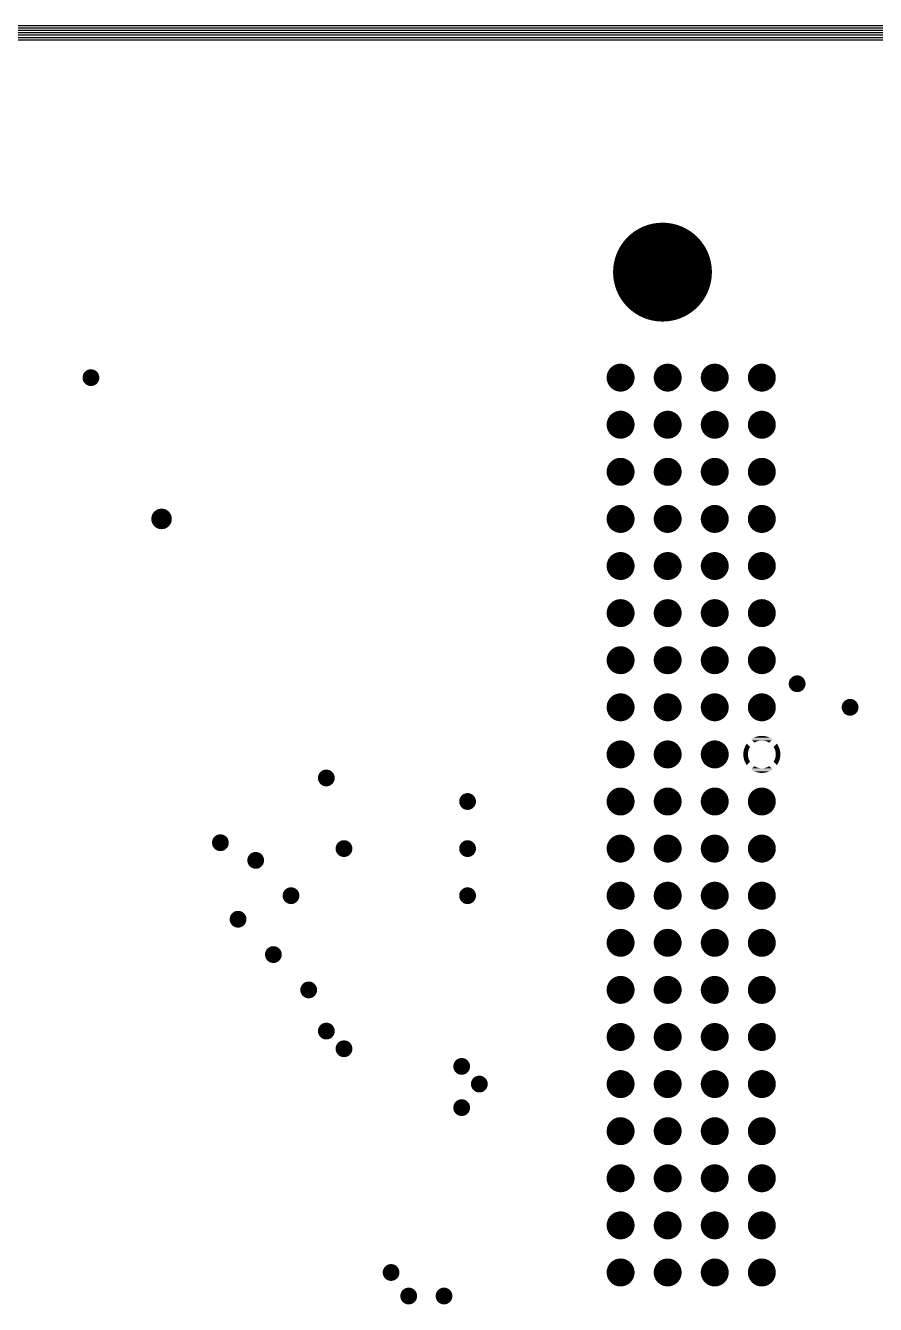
# Model space of a CAD drawing. Extents: x 295 to 953, y 10 to 290.
# Drawn here: x 624.2 to 670, y 149.9 to 218.9 of the extents above; entities that cross this region are included whole.
import ezdxf

# ---------------------------------------------------------------- set-up
doc = ezdxf.new("R2010")
doc.units = 0
doc.header["$LTSCALE"] = 5
doc.header["$MEASUREMENT"] = 0
doc.layers.get('0').update_dxf_attribs({"linetype": 'CONTINUOUS', "lineweight": 25})
doc.layers.add('DV-ABPB-A4_GND', color=1, linetype='CONTINUOUS')

msp = doc.modelspace()

# ---------------------------------------------------------------- linework, layer by layer
for points, const_width in [([(657.227, 205.563, 1), (659.894, 205.563, 1)], 2.667), ([(627.498, 199.873, 1), (627.951, 199.873, 1)], 0.453), ([(655.923, 199.873, 1), (656.677, 199.873, 1)], 0.754), ([(658.463, 199.873, 1), (659.217, 199.873, 1)], 0.754), ([(661.003, 199.873, 1), (661.757, 199.873, 1)], 0.754), ([(663.543, 199.873, 1), (664.297, 199.873, 1)], 0.754), ([(655.923, 197.333, 1), (656.677, 197.333, 1)], 0.754), ([(658.463, 197.333, 1), (659.217, 197.333, 1)], 0.754), ([(661.003, 197.333, 1), (661.757, 197.333, 1)], 0.754), ([(663.543, 197.333, 1), (664.297, 197.333, 1)], 0.754), ([(655.923, 194.793, 1), (656.677, 194.793, 1)], 0.754), ([(658.463, 194.793, 1), (659.217, 194.793, 1)], 0.754), ([(661.003, 194.793, 1), (661.757, 194.793, 1)], 0.754), ([(663.543, 194.793, 1), (664.297, 194.793, 1)], 0.754), ([(631.258, 192.253, 1), (631.812, 192.253, 1)], 0.554), ([(655.923, 192.253, 1), (656.677, 192.253, 1)], 0.754), ([(658.463, 192.253, 1), (659.217, 192.253, 1)], 0.754), ([(661.003, 192.253, 1), (661.757, 192.253, 1)], 0.754), ([(663.543, 192.253, 1), (664.297, 192.253, 1)], 0.754), ([(655.923, 189.713, 1), (656.677, 189.713, 1)], 0.754), ([(658.463, 189.713, 1), (659.217, 189.713, 1)], 0.754), ([(661.003, 189.713, 1), (661.757, 189.713, 1)], 0.754), ([(663.543, 189.713, 1), (664.297, 189.713, 1)], 0.754), ([(655.923, 187.173, 1), (656.677, 187.173, 1)], 0.754), ([(658.463, 187.173, 1), (659.217, 187.173, 1)], 0.754), ([(661.003, 187.173, 1), (661.757, 187.173, 1)], 0.754), ([(663.543, 187.173, 1), (664.297, 187.173, 1)], 0.754), ([(655.923, 184.633, 1), (656.677, 184.633, 1)], 0.754), ([(658.463, 184.633, 1), (659.217, 184.633, 1)], 0.754), ([(661.003, 184.633, 1), (661.757, 184.633, 1)], 0.754), ([(663.543, 184.633, 1), (664.297, 184.633, 1)], 0.754), ([(665.598, 183.363, 1), (666.051, 183.363, 1)], 0.453), ([(655.923, 182.093, 1), (656.677, 182.093, 1)], 0.754), ([(658.463, 182.093, 1), (659.217, 182.093, 1)], 0.754), ([(661.003, 182.093, 1), (661.757, 182.093, 1)], 0.754), ([(663.543, 182.093, 1), (664.297, 182.093, 1)], 0.754), ([(668.456, 182.093, 1), (668.909, 182.093, 1)], 0.453), ([(655.923, 179.553, 1), (656.677, 179.553, 1)], 0.754), ([(658.463, 179.553, 1), (659.217, 179.553, 1)], 0.754), ([(661.003, 179.553, 1), (661.757, 179.553, 1)], 0.754), ([(640.198, 178.283, 1), (640.651, 178.283, 1)], 0.453), ([(647.818, 177.013, 1), (648.271, 177.013, 1)], 0.453), ([(655.923, 177.013, 1), (656.677, 177.013, 1)], 0.754), ([(658.463, 177.013, 1), (659.217, 177.013, 1)], 0.754), ([(661.003, 177.013, 1), (661.757, 177.013, 1)], 0.754), ([(663.543, 177.013, 1), (664.297, 177.013, 1)], 0.754), ([(634.483, 174.791, 1), (634.936, 174.791, 1)], 0.453), ([(655.923, 174.473, 1), (656.677, 174.473, 1)], 0.754), ([(658.463, 174.473, 1), (659.217, 174.473, 1)], 0.754), ([(661.003, 174.473, 1), (661.757, 174.473, 1)], 0.754), ([(663.543, 174.473, 1), (664.297, 174.473, 1)], 0.754), ([(641.151, 174.473, 1), (641.604, 174.473, 1)], 0.453), ([(647.818, 174.473, 1), (648.271, 174.473, 1)], 0.453), ([(636.388, 173.838, 1), (636.841, 173.838, 1)], 0.453), ([(655.923, 171.933, 1), (656.677, 171.933, 1)], 0.754), ([(658.463, 171.933, 1), (659.217, 171.933, 1)], 0.754), ([(661.003, 171.933, 1), (661.757, 171.933, 1)], 0.754), ([(663.543, 171.933, 1), (664.297, 171.933, 1)], 0.754), ([(638.293, 171.933, 1), (638.746, 171.933, 1)], 0.453), ([(647.818, 171.933, 1), (648.271, 171.933, 1)], 0.453), ([(635.436, 170.663, 1), (635.889, 170.663, 1)], 0.453), ([(655.923, 169.393, 1), (656.677, 169.393, 1)], 0.754), ([(658.463, 169.393, 1), (659.217, 169.393, 1)], 0.754), ([(661.003, 169.393, 1), (661.757, 169.393, 1)], 0.754), ([(663.543, 169.393, 1), (664.297, 169.393, 1)], 0.754), ([(637.341, 168.758, 1), (637.794, 168.758, 1)], 0.453), ([(655.923, 166.853, 1), (656.677, 166.853, 1)], 0.754), ([(658.463, 166.853, 1), (659.217, 166.853, 1)], 0.754), ([(661.003, 166.853, 1), (661.757, 166.853, 1)], 0.754), ([(663.543, 166.853, 1), (664.297, 166.853, 1)], 0.754), ([(639.246, 166.853, 1), (639.699, 166.853, 1)], 0.453), ([(640.198, 164.631, 1), (640.651, 164.631, 1)], 0.453), ([(655.923, 164.313, 1), (656.677, 164.313, 1)], 0.754), ([(658.463, 164.313, 1), (659.217, 164.313, 1)], 0.754), ([(661.003, 164.313, 1), (661.757, 164.313, 1)], 0.754), ([(663.543, 164.313, 1), (664.297, 164.313, 1)], 0.754), ([(641.151, 163.678, 1), (641.604, 163.678, 1)], 0.453), ([(647.501, 162.726, 1), (647.954, 162.726, 1)], 0.453), ([(648.453, 161.773, 1), (648.906, 161.773, 1)], 0.453), ([(655.923, 161.773, 1), (656.677, 161.773, 1)], 0.754), ([(658.463, 161.773, 1), (659.217, 161.773, 1)], 0.754), ([(661.003, 161.773, 1), (661.757, 161.773, 1)], 0.754), ([(663.543, 161.773, 1), (664.297, 161.773, 1)], 0.754), ([(647.501, 160.503, 1), (647.954, 160.503, 1)], 0.453), ([(655.923, 159.233, 1), (656.677, 159.233, 1)], 0.754), ([(658.463, 159.233, 1), (659.217, 159.233, 1)], 0.754), ([(661.003, 159.233, 1), (661.757, 159.233, 1)], 0.754), ([(663.543, 159.233, 1), (664.297, 159.233, 1)], 0.754), ([(655.923, 156.693, 1), (656.677, 156.693, 1)], 0.754), ([(658.463, 156.693, 1), (659.217, 156.693, 1)], 0.754), ([(661.003, 156.693, 1), (661.757, 156.693, 1)], 0.754), ([(663.543, 156.693, 1), (664.297, 156.693, 1)], 0.754), ([(655.923, 154.153, 1), (656.677, 154.153, 1)], 0.754), ([(658.463, 154.153, 1), (659.217, 154.153, 1)], 0.754), ([(661.003, 154.153, 1), (661.757, 154.153, 1)], 0.754), ([(663.543, 154.153, 1), (664.297, 154.153, 1)], 0.754), ([(643.691, 151.613, 1), (644.144, 151.613, 1)], 0.453), ([(655.923, 151.613, 1), (656.677, 151.613, 1)], 0.754), ([(658.463, 151.613, 1), (659.217, 151.613, 1)], 0.754), ([(661.003, 151.613, 1), (661.757, 151.613, 1)], 0.754), ([(663.543, 151.613, 1), (664.297, 151.613, 1)], 0.754), ([(644.643, 150.343, 1), (645.096, 150.343, 1)], 0.453), ([(646.548, 150.343, 1), (647.001, 150.343, 1)], 0.453)]:
    msp.add_lwpolyline(points, format="xyb", close=True, dxfattribs=dict(const_width=const_width))
for points in [[(663.014, 179.977), (663.034, 180.017), (663.261, 179.977), (663.22, 180.017)], [(663.034, 180.017), (663.056, 180.057), (663.22, 180.017), (663.181, 180.057)], [(663.056, 180.057), (663.08, 180.095), (663.181, 180.057), (663.142, 180.095)], [(663.08, 180.095), (663.105, 180.133), (663.142, 180.095), (663.105, 180.133)], [(663.34, 180.368), (663.356, 180.379), (664.499, 180.368), (664.483, 180.379)], [(663.404, 180.304), (663.34, 180.368), (664.435, 180.304), (664.499, 180.368)], [(663.356, 180.379), (663.378, 180.393), (664.483, 180.379), (664.462, 180.393)], [(663.378, 180.393), (663.394, 180.403), (664.462, 180.393), (664.445, 180.403)], [(663.394, 180.403), (663.417, 180.417), (664.445, 180.403), (664.423, 180.417)], [(663.406, 180.302), (663.404, 180.304), (663.873, 180.302), (663.912, 180.304)], [(663.409, 180.299), (663.406, 180.302), (663.834, 180.299), (663.873, 180.302)], [(663.415, 180.293), (663.409, 180.299), (663.795, 180.293), (663.834, 180.299)], [(663.422, 180.286), (663.415, 180.293), (663.757, 180.286), (663.795, 180.293)], [(663.417, 180.417), (663.433, 180.426), (664.423, 180.417), (664.406, 180.426)], [(663.432, 180.277), (663.422, 180.286), (663.719, 180.277), (663.757, 180.286)], [(663.443, 180.265), (663.432, 180.277), (663.682, 180.265), (663.719, 180.277)], [(663.433, 180.426), (663.456, 180.439), (664.406, 180.426), (664.384, 180.439)], [(663.456, 180.252), (663.443, 180.265), (663.645, 180.252), (663.682, 180.265)], [(663.456, 180.439), (663.472, 180.447), (664.384, 180.439), (664.366, 180.447)], [(663.472, 180.237), (663.456, 180.252), (663.609, 180.237), (663.645, 180.252)], [(663.472, 180.447), (663.497, 180.459), (664.366, 180.447), (664.343, 180.459)], [(663.489, 180.219), (663.472, 180.237), (663.574, 180.219), (663.609, 180.237)], [(663.508, 180.201), (663.489, 180.219), (663.54, 180.201), (663.574, 180.219)], [(663.497, 180.459), (663.513, 180.466), (664.343, 180.459), (664.326, 180.466)], [(663.52, 180.188), (663.508, 180.201), (663.52, 180.188), (663.54, 180.201)], [(663.513, 180.466), (663.538, 180.477), (664.326, 180.466), (664.302, 180.477)], [(663.538, 180.477), (663.555, 180.484), (664.302, 180.477), (664.284, 180.484)], [(663.555, 180.484), (663.58, 180.493), (664.284, 180.484), (664.26, 180.493)], [(663.58, 180.493), (663.597, 180.499), (664.26, 180.493), (664.242, 180.499)], [(663.597, 180.499), (663.623, 180.507), (664.242, 180.499), (664.217, 180.507)], [(663.623, 180.507), (663.64, 180.513), (664.217, 180.507), (664.199, 180.513)], [(663.64, 180.513), (663.666, 180.52), (664.199, 180.513), (664.174, 180.52)], [(663.666, 180.52), (663.684, 180.524), (664.174, 180.52), (664.155, 180.524)], [(663.684, 180.524), (663.71, 180.53), (664.155, 180.524), (664.13, 180.53)], [(663.71, 180.53), (663.728, 180.534), (664.13, 180.53), (664.111, 180.534)], [(663.728, 180.534), (663.755, 180.539), (664.111, 180.534), (664.086, 180.539)], [(663.755, 180.539), (663.772, 180.542), (664.086, 180.539), (664.066, 180.542)], [(663.772, 180.542), (663.8, 180.545), (664.066, 180.542), (664.042, 180.545)], [(663.8, 180.545), (663.817, 180.547), (664.042, 180.545), (664.02, 180.547)], [(663.817, 180.547), (663.846, 180.55), (664.02, 180.547), (663.997, 180.55)], [(663.846, 180.55), (663.862, 180.551), (663.997, 180.55), (663.973, 180.551)], [(663.862, 180.551), (663.895, 180.552), (663.973, 180.551), (663.952, 180.552)], [(663.895, 180.552), (663.907, 180.553), (663.952, 180.552), (663.907, 180.553)], [(663.951, 180.303), (663.912, 180.304), (664.434, 180.303), (664.435, 180.304)], [(663.99, 180.301), (663.951, 180.303), (664.432, 180.301), (664.434, 180.303)], [(664.029, 180.296), (663.99, 180.301), (664.427, 180.296), (664.432, 180.301)], [(664.067, 180.289), (664.029, 180.296), (664.42, 180.289), (664.427, 180.296)], [(664.105, 180.281), (664.067, 180.289), (664.412, 180.281), (664.42, 180.289)], [(664.143, 180.27), (664.105, 180.281), (664.401, 180.27), (664.412, 180.281)], [(664.18, 180.257), (664.143, 180.27), (664.389, 180.257), (664.401, 180.27)], [(664.216, 180.243), (664.18, 180.257), (664.374, 180.243), (664.389, 180.257)], [(664.251, 180.227), (664.216, 180.243), (664.358, 180.227), (664.374, 180.243)], [(664.286, 180.208), (664.251, 180.227), (664.34, 180.208), (664.358, 180.227)], [(664.32, 180.188), (664.286, 180.208), (664.32, 180.188), (664.34, 180.208)], [(664.591, 179.989), (664.631, 180.029), (664.819, 179.989), (664.799, 180.029)], [(664.631, 180.029), (664.67, 180.068), (664.799, 180.029), (664.776, 180.068)], [(664.67, 180.068), (664.708, 180.106), (664.776, 180.068), (664.752, 180.106)], [(664.708, 180.106), (664.734, 180.133), (664.752, 180.106), (664.734, 180.133)], [(662.92, 179.553), (662.921, 179.584), (663.169, 179.553), (663.17, 179.584)], [(662.921, 179.514), (662.92, 179.553), (663.17, 179.514), (663.169, 179.553)], [(662.921, 179.585), (662.923, 179.623), (663.17, 179.585), (663.172, 179.623)], [(662.921, 179.584), (662.921, 179.585), (663.17, 179.584), (663.17, 179.585)], [(662.921, 179.508), (662.921, 179.514), (663.171, 179.508), (663.17, 179.514)], [(662.923, 179.475), (662.921, 179.508), (663.173, 179.475), (663.171, 179.508)], [(662.923, 179.63), (662.926, 179.662), (663.173, 179.63), (663.177, 179.662)], [(662.923, 179.623), (662.923, 179.63), (663.172, 179.623), (663.173, 179.63)], [(662.924, 179.463), (662.923, 179.475), (663.175, 179.463), (663.173, 179.475)], [(662.927, 179.437), (662.924, 179.463), (663.178, 179.437), (663.175, 179.463)], [(662.926, 179.662), (662.928, 179.675), (663.177, 179.662), (663.179, 179.675)], [(662.929, 179.419), (662.927, 179.437), (663.182, 179.419), (663.178, 179.437)], [(662.928, 179.675), (662.931, 179.701), (663.179, 179.675), (663.184, 179.701)], [(662.933, 179.398), (662.929, 179.419), (663.185, 179.398), (663.182, 179.419)], [(662.931, 179.701), (662.934, 179.72), (663.184, 179.701), (663.188, 179.72)], [(662.936, 179.374), (662.933, 179.398), (663.191, 179.374), (663.185, 179.398)], [(662.934, 179.72), (662.938, 179.739), (663.188, 179.72), (663.192, 179.739)], [(662.939, 179.36), (662.936, 179.374), (663.194, 179.36), (663.191, 179.374)], [(662.938, 179.739), (662.943, 179.764), (663.192, 179.739), (663.2, 179.764)], [(662.945, 179.33), (662.939, 179.36), (663.203, 179.33), (663.194, 179.36)], [(662.943, 179.764), (662.946, 179.776), (663.2, 179.764), (663.203, 179.776)], [(662.947, 179.323), (662.945, 179.33), (663.205, 179.323), (663.203, 179.33)], [(662.946, 179.776), (662.953, 179.808), (663.203, 179.776), (663.214, 179.808)], [(662.957, 179.286), (662.947, 179.323), (663.218, 179.286), (663.205, 179.323)], [(662.953, 179.808), (662.955, 179.813), (663.214, 179.808), (663.216, 179.813)], [(662.955, 179.813), (662.965, 179.85), (663.216, 179.813), (663.23, 179.85)], [(662.965, 179.85), (662.966, 179.851), (663.23, 179.85), (663.231, 179.851)], [(662.966, 179.851), (662.977, 179.885), (663.231, 179.851), (663.246, 179.885)], [(662.977, 179.885), (662.98, 179.894), (663.246, 179.885), (663.251, 179.894)], [(662.98, 179.894), (662.99, 179.92), (663.251, 179.894), (663.265, 179.92)], [(662.99, 179.92), (662.996, 179.936), (663.265, 179.92), (663.274, 179.936)], [(662.996, 179.936), (663.004, 179.953), (663.274, 179.936), (663.285, 179.953)], [(663.004, 179.953), (663.014, 179.977), (663.285, 179.953), (663.261, 179.977)], [(664.555, 179.953), (664.591, 179.989), (664.836, 179.953), (664.819, 179.989)], [(664.558, 179.948), (664.555, 179.953), (664.838, 179.948), (664.836, 179.953)], [(664.571, 179.926), (664.558, 179.948), (664.847, 179.926), (664.838, 179.948)], [(664.582, 179.906), (664.571, 179.926), (664.855, 179.906), (664.847, 179.926)], [(664.589, 179.892), (664.582, 179.906), (664.86, 179.892), (664.855, 179.906)], [(664.603, 179.864), (664.589, 179.892), (664.87, 179.864), (664.86, 179.892)], [(664.606, 179.857), (664.603, 179.864), (664.872, 179.857), (664.87, 179.864)], [(664.621, 179.821), (664.606, 179.857), (664.883, 179.821), (664.872, 179.857)], [(664.621, 179.82), (664.621, 179.821), (664.883, 179.82), (664.883, 179.821)], [(664.634, 179.784), (664.621, 179.82), (664.892, 179.784), (664.883, 179.82)], [(664.626, 179.299), (664.636, 179.33), (664.886, 179.299), (664.894, 179.33)], [(664.636, 179.777), (664.634, 179.784), (664.894, 179.777), (664.892, 179.784)], [(664.645, 179.746), (664.636, 179.777), (664.9, 179.746), (664.894, 179.777)], [(664.636, 179.33), (664.64, 179.343), (664.894, 179.33), (664.897, 179.343)], [(664.64, 179.343), (664.647, 179.368), (664.897, 179.343), (664.902, 179.368)], [(664.648, 179.733), (664.645, 179.746), (664.903, 179.733), (664.9, 179.746)], [(664.647, 179.368), (664.651, 179.387), (664.902, 179.368), (664.905, 179.387)], [(664.654, 179.708), (664.648, 179.733), (664.907, 179.708), (664.903, 179.733)], [(664.651, 179.387), (664.656, 179.406), (664.905, 179.387), (664.908, 179.406)], [(664.658, 179.688), (664.654, 179.708), (664.91, 179.688), (664.907, 179.708)], [(664.656, 179.406), (664.66, 179.431), (664.908, 179.406), (664.912, 179.431)], [(664.661, 179.67), (664.658, 179.688), (664.912, 179.67), (664.91, 179.688)], [(664.66, 179.431), (664.662, 179.444), (664.912, 179.431), (664.913, 179.444)], [(664.665, 179.643), (664.661, 179.67), (664.915, 179.643), (664.912, 179.67)], [(664.662, 179.444), (664.666, 179.476), (664.913, 179.444), (664.916, 179.476)], [(664.666, 179.631), (664.665, 179.643), (664.916, 179.631), (664.915, 179.643)], [(664.669, 179.598), (664.666, 179.631), (664.918, 179.598), (664.916, 179.631)], [(664.666, 179.476), (664.667, 179.483), (664.916, 179.476), (664.917, 179.483)], [(664.667, 179.483), (664.67, 179.521), (664.917, 179.483), (664.919, 179.521)], [(664.669, 179.592), (664.669, 179.598), (664.918, 179.592), (664.918, 179.598)], [(664.67, 179.553), (664.669, 179.592), (664.919, 179.553), (664.918, 179.592)], [(664.67, 179.522), (664.67, 179.553), (664.919, 179.522), (664.919, 179.553)], [(664.67, 179.521), (664.67, 179.522), (664.919, 179.521), (664.919, 179.522)], [(662.968, 179.25), (662.957, 179.286), (663.233, 179.25), (663.218, 179.286)], [(662.97, 179.243), (662.968, 179.25), (663.236, 179.243), (663.233, 179.25)], [(662.98, 179.215), (662.97, 179.243), (663.25, 179.215), (663.236, 179.243)], [(662.985, 179.201), (662.98, 179.215), (663.257, 179.201), (663.25, 179.215)], [(662.993, 179.18), (662.985, 179.201), (663.268, 179.18), (663.257, 179.201)], [(663.001, 179.159), (662.993, 179.18), (663.281, 179.159), (663.268, 179.18)], [(663.004, 179.153), (663.001, 179.159), (663.285, 179.153), (663.281, 179.159)], [(663.02, 179.118), (663.004, 179.153), (663.249, 179.118), (663.285, 179.153)], [(663.041, 179.078), (663.02, 179.118), (663.209, 179.078), (663.249, 179.118)], [(663.063, 179.038), (663.041, 179.078), (663.17, 179.038), (663.209, 179.078)], [(663.087, 179), (663.063, 179.038), (663.132, 179), (663.17, 179.038)], [(663.105, 178.974), (663.087, 179), (663.105, 178.974), (663.132, 179)], [(663.34, 178.739), (663.404, 178.803), (664.499, 178.739), (664.435, 178.803)], [(663.356, 178.728), (663.34, 178.739), (664.483, 178.728), (664.499, 178.739)], [(663.378, 178.713), (663.356, 178.728), (664.461, 178.713), (664.483, 178.728)], [(663.394, 178.703), (663.378, 178.713), (664.446, 178.703), (664.461, 178.713)], [(663.416, 178.69), (663.394, 178.703), (664.423, 178.69), (664.446, 178.703)], [(663.404, 178.803), (663.405, 178.803), (663.928, 178.803), (663.889, 178.803)], [(663.405, 178.803), (663.408, 178.806), (663.889, 178.803), (663.85, 178.806)], [(663.408, 178.806), (663.412, 178.811), (663.85, 178.806), (663.811, 178.811)], [(663.412, 178.811), (663.419, 178.817), (663.811, 178.811), (663.772, 178.817)], [(663.433, 178.681), (663.416, 178.69), (664.407, 178.681), (664.423, 178.69)], [(663.419, 178.817), (663.428, 178.826), (663.772, 178.817), (663.734, 178.826)], [(663.428, 178.826), (663.438, 178.837), (663.734, 178.826), (663.697, 178.837)], [(663.456, 178.668), (663.433, 178.681), (664.383, 178.668), (664.407, 178.681)], [(663.438, 178.837), (663.451, 178.849), (663.697, 178.837), (663.66, 178.849)], [(663.451, 178.849), (663.465, 178.864), (663.66, 178.849), (663.623, 178.864)], [(663.473, 178.659), (663.456, 178.668), (664.367, 178.659), (664.383, 178.668)], [(663.465, 178.864), (663.482, 178.88), (663.623, 178.864), (663.588, 178.88)], [(663.496, 178.648), (663.473, 178.659), (664.343, 178.648), (664.367, 178.659)], [(663.482, 178.88), (663.5, 178.898), (663.588, 178.88), (663.553, 178.898)], [(663.514, 178.64), (663.496, 178.648), (664.326, 178.64), (664.343, 178.648)], [(663.5, 178.898), (663.52, 178.918), (663.553, 178.898), (663.52, 178.918)], [(663.537, 178.63), (663.514, 178.64), (664.302, 178.63), (664.326, 178.64)], [(663.928, 178.803), (663.967, 178.804), (664.435, 178.803), (664.434, 178.804)], [(663.967, 178.804), (664.005, 178.808), (664.434, 178.804), (664.43, 178.808)], [(664.005, 178.808), (664.044, 178.813), (664.43, 178.808), (664.425, 178.813)], [(664.044, 178.813), (664.082, 178.821), (664.425, 178.813), (664.417, 178.821)], [(664.082, 178.821), (664.12, 178.83), (664.417, 178.821), (664.408, 178.83)], [(664.12, 178.83), (664.158, 178.841), (664.408, 178.83), (664.396, 178.841)], [(664.158, 178.841), (664.194, 178.855), (664.396, 178.841), (664.383, 178.855)], [(664.194, 178.855), (664.23, 178.87), (664.383, 178.855), (664.368, 178.87)], [(664.23, 178.87), (664.265, 178.887), (664.368, 178.87), (664.351, 178.887)], [(664.265, 178.887), (664.3, 178.906), (664.351, 178.887), (664.332, 178.906)], [(664.3, 178.906), (664.32, 178.918), (664.332, 178.906), (664.32, 178.918)], [(664.555, 179.153), (664.565, 179.171), (664.835, 179.153), (664.843, 179.171)], [(664.579, 179.13), (664.555, 179.153), (664.825, 179.13), (664.835, 179.153)], [(664.565, 179.171), (664.575, 179.187), (664.843, 179.171), (664.849, 179.187)], [(664.575, 179.187), (664.588, 179.213), (664.849, 179.187), (664.859, 179.213)], [(664.619, 179.089), (664.579, 179.13), (664.805, 179.089), (664.825, 179.13)], [(664.588, 179.213), (664.593, 179.222), (664.859, 179.213), (664.862, 179.222)], [(664.593, 179.222), (664.609, 179.256), (664.862, 179.222), (664.874, 179.256)], [(664.609, 179.257), (664.624, 179.293), (664.874, 179.257), (664.885, 179.293)], [(664.609, 179.256), (664.609, 179.257), (664.874, 179.256), (664.874, 179.257)], [(664.659, 179.05), (664.619, 179.089), (664.783, 179.05), (664.805, 179.089)], [(664.624, 179.293), (664.626, 179.299), (664.885, 179.293), (664.886, 179.299)], [(664.697, 179.011), (664.659, 179.05), (664.76, 179.011), (664.783, 179.05)], [(664.734, 178.974), (664.697, 179.011), (664.734, 178.974), (664.76, 179.011)], [(663.555, 178.623), (663.537, 178.63), (664.285, 178.623), (664.302, 178.63)], [(663.579, 178.614), (663.555, 178.623), (664.259, 178.614), (664.285, 178.623)], [(663.598, 178.607), (663.579, 178.614), (664.242, 178.607), (664.259, 178.614)], [(663.622, 178.599), (663.598, 178.607), (664.217, 178.599), (664.242, 178.607)], [(663.641, 178.594), (663.622, 178.599), (664.199, 178.594), (664.217, 178.599)], [(663.665, 178.587), (663.641, 178.594), (664.173, 178.587), (664.199, 178.594)], [(663.685, 178.582), (663.665, 178.587), (664.156, 178.582), (664.173, 178.587)], [(663.709, 178.576), (663.685, 178.582), (664.129, 178.576), (664.156, 178.582)], [(663.729, 178.572), (663.709, 178.576), (664.112, 178.572), (664.129, 178.576)], [(663.753, 178.568), (663.729, 178.572), (664.085, 178.568), (664.112, 178.572)], [(663.774, 178.565), (663.753, 178.568), (664.067, 178.565), (664.085, 178.568)], [(663.798, 178.561), (663.774, 178.565), (664.04, 178.561), (664.067, 178.565)], [(663.819, 178.559), (663.798, 178.561), (664.023, 178.559), (664.04, 178.561)], [(663.843, 178.557), (663.819, 178.559), (663.994, 178.557), (664.023, 178.559)], [(663.866, 178.556), (663.843, 178.557), (663.978, 178.556), (663.994, 178.557)], [(663.888, 178.554), (663.866, 178.556), (663.945, 178.554), (663.978, 178.556)], [(663.933, 178.554), (663.888, 178.554), (663.933, 178.554), (663.945, 178.554)]]:
    msp.add_solid(points)
at = {"layer": 'DV-ABPB-A4_GND', "color": 7}
for p, q in [((499.709, 218.86), (874.168, 218.86)), ((499.709, 218.733), (874.168, 218.733)), ((499.709, 218.606), (874.168, 218.606)), ((499.709, 218.479), (874.168, 218.479)), ((499.749, 218.352), (874.125, 218.352)), ((499.823, 218.098), (874.051, 218.098)), ((499.876, 218.225), (873.998, 218.225))]:
    msp.add_line(p, q, dxfattribs=at)

doc.saveas('drawing.dxf')
